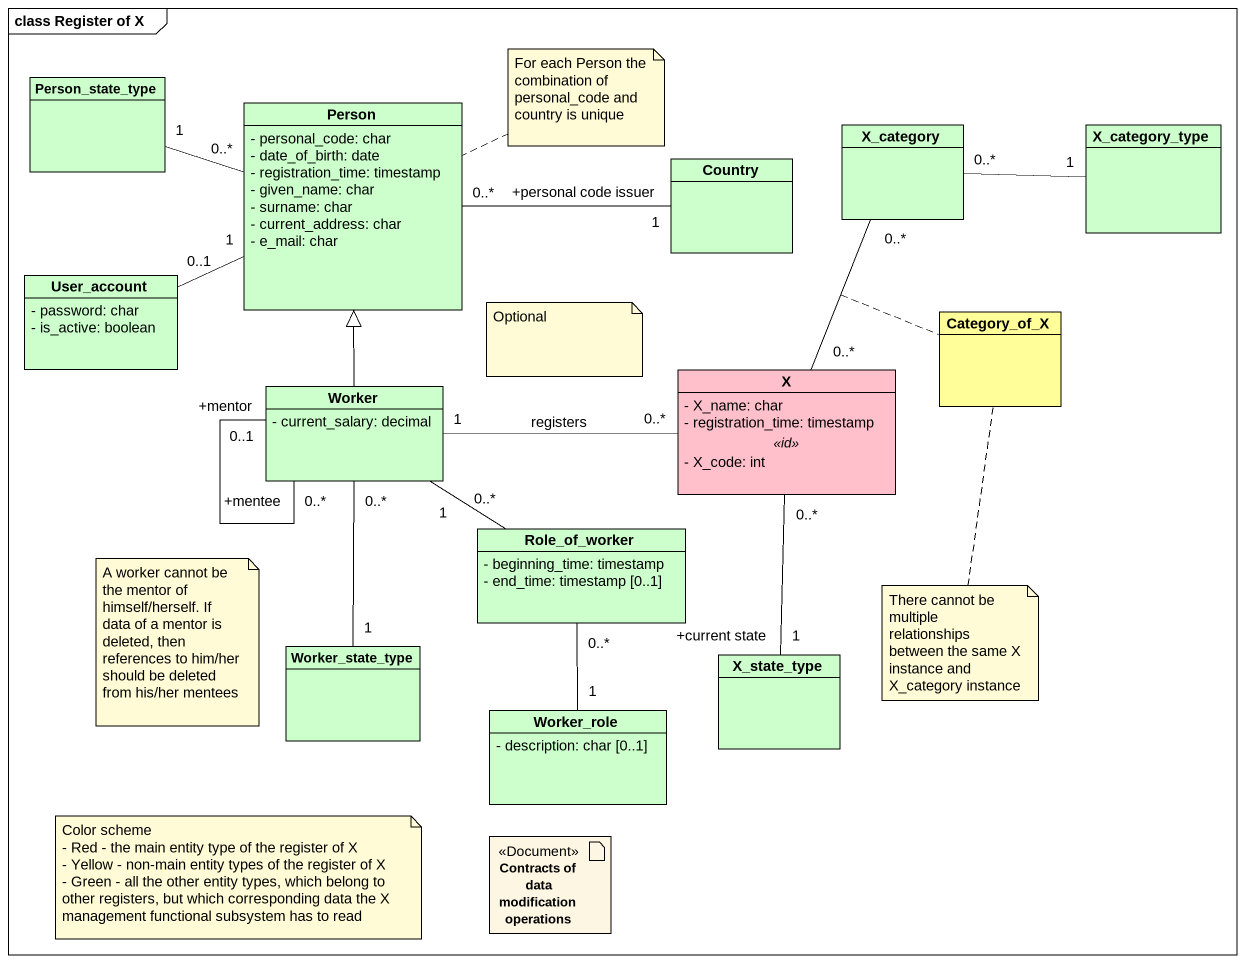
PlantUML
@startuml
mainframe class Register of X
allowmixing
hide circle
hide empty members
skinparam classAttributeIconSize 0
class Person_state_type #CCFFCC
class "Person" as Person_ #CCFFCC {
  - personal_code: char
  - date_of_birth: date
  - registration_time: timestamp
  - given_name: char
  - surname: char
  - current_address: char
  - e_mail: char
}
class Country #CCFFCC
class X_category #CCFFCC
class X_category_type #CCFFCC
class User_account #CCFFCC {
  - password: char
  - is_active: boolean
}
class Category_of_X #FFFE99
class Worker #CCFFCC {
  - current_salary: decimal
}
class "X" as X_ #FFC0CB {
  - X_name: char
  - registration_time: timestamp
  .. <<id>> ..
  - X_code: int
}
class Role_of_worker #CCFFCC {
  - beginning_time: timestamp
  - end_time: timestamp [0..1]
}
class Worker_state_type #CCFFCC
class X_state_type #CCFFCC
class Worker_role #CCFFCC {
  - description: char [0..1]
}
artifact "Contracts of data modification operations" as Contracts_of_data <<Document>>
Person_state_type "1" -right- "0..*" Person_
Person_ "1" -left- "0..1" User_account
Country "+personal code issuer\n1" -left- "0..*" Person_
X_category_type "1" -left- "0..*" X_category
Worker -up-|> Person_
Worker "+mentor\n0..1" -- "+mentee\n0..*" Worker
Worker "1" -right- "0..*" X_ : registers
Worker "1" -- "0..*" Role_of_worker
X_ "0..*" -up- "0..*" X_category
(X_, X_category) .. Category_of_X
Worker_state_type "1" -up- "0..*" Worker
X_state_type "+current state\n1" -up- "0..*" X_
Worker_role "1" -up- "0..*" Role_of_worker
note right of Person_ : For each Person the combination of personal_code and country is unique
note as N2
  Optional
end note
note as N3
  A worker cannot be the mentor of himself/herself. If data of a mentor is deleted, then references to him/her should be deleted from his/her mentees
end note
note bottom of Category_of_X : There cannot be multiple relationships between the same X instance and X_category instance
note as N5
  Color scheme
  - Red - the main entity type of the register of X
  - Yellow - non-main entity types of the register of X
  - Green - all the other entity types, which belong to other registers, but which corresponding data the X management functional subsystem has to read
end note
@enduml
